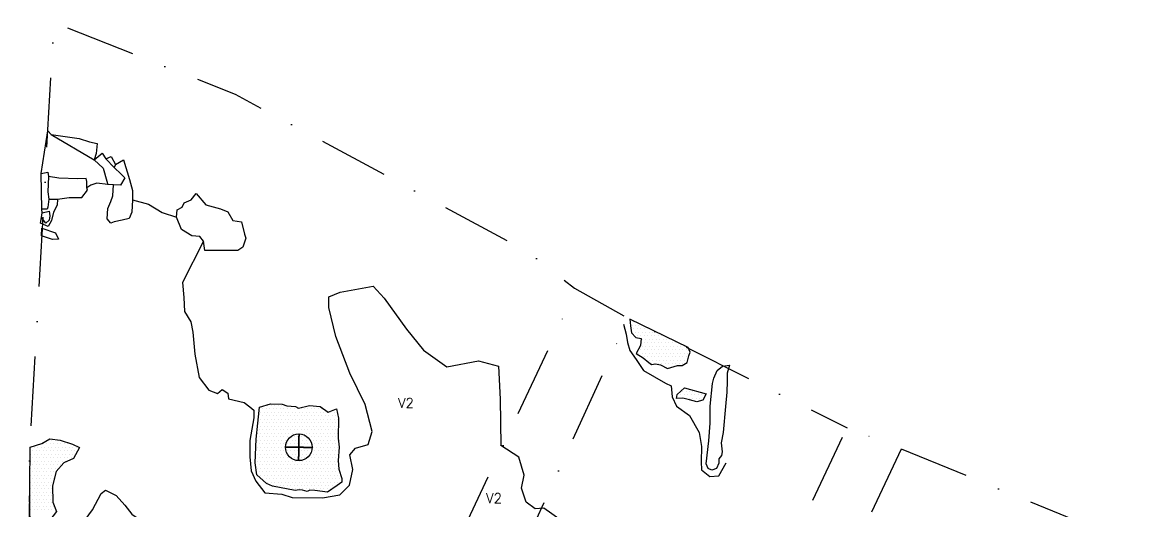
# Model space of a CAD drawing. Header units: metres. Extents: x -902 to -495, y -1464 to -941.
# Drawn here: x -902.4 to -497.1, y -1116.4 to -941.3 of the extents above; entities that cross this region are included whole.
import ezdxf

# ---------------------------------------------------------------- set-up
doc = ezdxf.new("R2010")
doc.units = ezdxf.units.M
doc.header["$LTSCALE"] = 25
doc.header["$MEASUREMENT"] = 0
doc.linetypes.add('STRICHPUNKTX2', pattern=[2, 1, -0.5, 0, -0.5])
doc.layers.get('0').update_dxf_attribs({"linetype": 'CONTINUOUS'})
for name, color, linetype in [('BEFUND', 1, 'CONTINUOUS'), ('BEFUNDSCHRAFF', 1, 'CONTINUOUS'), ('FEUER', 1, 'CONTINUOUS'), ('GRABUNGSGRENZE', 3, 'STRICHPUNKTX2'), ('STEINE', 4, 'CONTINUOUS'), ('STEINESCHRAFF', 4, 'CONTINUOUS')]:
    doc.layers.add(name, color=color, linetype=linetype)
doc.styles.get("Standard").update_dxf_attribs({"font": 'txt.shx'})

# ---------------------------------------------------------------- blocks, each defined once
blk = doc.blocks.new('*X1')
at = {"color": 0}
for p, q in [((-684.375, -1048.75), (-684.375, -1048.75)), ((-683.125, -1048.75), (-683.125, -1048.75)), ((-683.75, -1050), (-683.75, -1050)), ((-683.75, -1052.5), (-683.75, -1052.5)), ((-683.125, -1051.25), (-683.125, -1051.25)), ((-682.5, -1050), (-682.5, -1050)), ((-682.5, -1052.5), (-682.5, -1052.5)), ((-681.875, -1051.25), (-681.875, -1051.25)), ((-681.875, -1053.75), (-681.875, -1053.75)), ((-681.25, -1050), (-681.25, -1050)), ((-681.25, -1052.5), (-681.25, -1052.5)), ((-680.625, -1051.25), (-680.625, -1051.25)), ((-680.625, -1053.75), (-680.625, -1053.75)), ((-680, -1052.5), (-680, -1052.5)), ((-679.375, -1051.25), (-679.375, -1051.25)), ((-679.375, -1053.75), (-679.375, -1053.75)), ((-678.75, -1052.5), (-678.75, -1052.5)), ((-678.125, -1051.25), (-678.125, -1051.25)), ((-678.125, -1053.75), (-678.125, -1053.75)), ((-677.5, -1052.5), (-677.5, -1052.5)), ((-676.875, -1053.75), (-676.875, -1053.75)), ((-676.25, -1052.5), (-676.25, -1052.5)), ((-675.625, -1053.75), (-675.625, -1053.75)), ((-675, -1052.5), (-675, -1052.5)), ((-674.375, -1053.75), (-674.375, -1053.75)), ((-673.125, -1053.75), (-673.125, -1053.75)), ((-680, -1055), (-680, -1055)), ((-680, -1057.5), (-680, -1057.5)), ((-679.375, -1056.25), (-679.375, -1056.25)), ((-678.75, -1055), (-678.75, -1055)), ((-678.75, -1057.5), (-678.75, -1057.5)), ((-678.125, -1056.25), (-678.125, -1056.25)), ((-677.5, -1055), (-677.5, -1055)), ((-677.5, -1057.5), (-677.5, -1057.5)), ((-676.875, -1056.25), (-676.875, -1056.25)), ((-676.25, -1055), (-676.25, -1055)), ((-676.25, -1057.5), (-676.25, -1057.5)), ((-675.625, -1056.25), (-675.625, -1056.25)), ((-675, -1055), (-675, -1055)), ((-675, -1057.5), (-675, -1057.5)), ((-674.375, -1056.25), (-674.375, -1056.25)), ((-673.75, -1055), (-673.75, -1055)), ((-673.75, -1057.5), (-673.75, -1057.5)), ((-673.125, -1056.25), (-673.125, -1056.25)), ((-672.5, -1055), (-672.5, -1055)), ((-672.5, -1057.5), (-672.5, -1057.5)), ((-671.875, -1056.25), (-671.875, -1056.25)), ((-671.25, -1055), (-671.25, -1055)), ((-671.25, -1057.5), (-671.25, -1057.5)), ((-670.625, -1056.25), (-670.625, -1056.25)), ((-670, -1055), (-670, -1055)), ((-670, -1057.5), (-670, -1057.5)), ((-669.375, -1056.25), (-669.375, -1056.25)), ((-668.75, -1057.5), (-668.75, -1057.5)), ((-668.125, -1056.25), (-668.125, -1056.25)), ((-667.5, -1057.5), (-667.5, -1057.5)), ((-666.25, -1057.5), (-666.25, -1057.5)), ((-665, -1057.5), (-665, -1057.5)), ((-681.25, -1060), (-681.25, -1060)), ((-680.625, -1058.75), (-680.625, -1058.75)), ((-680, -1060), (-680, -1060)), ((-679.375, -1058.75), (-679.375, -1058.75)), ((-679.375, -1061.25), (-679.375, -1061.25)), ((-678.75, -1060), (-678.75, -1060)), ((-678.125, -1058.75), (-678.125, -1058.75)), ((-678.125, -1061.25), (-678.125, -1061.25)), ((-677.5, -1060), (-677.5, -1060)), ((-676.875, -1058.75), (-676.875, -1058.75)), ((-676.875, -1061.25), (-676.875, -1061.25)), ((-676.25, -1060), (-676.25, -1060)), ((-675.625, -1058.75), (-675.625, -1058.75)), ((-675.625, -1061.25), (-675.625, -1061.25)), ((-675, -1060), (-675, -1060)), ((-674.375, -1058.75), (-674.375, -1058.75)), ((-674.375, -1061.25), (-674.375, -1061.25)), ((-673.75, -1060), (-673.75, -1060)), ((-673.125, -1058.75), (-673.125, -1058.75)), ((-673.125, -1061.25), (-673.125, -1061.25)), ((-672.5, -1060), (-672.5, -1060)), ((-671.875, -1058.75), (-671.875, -1058.75)), ((-671.875, -1061.25), (-671.875, -1061.25)), ((-671.25, -1060), (-671.25, -1060)), ((-670.625, -1058.75), (-670.625, -1058.75)), ((-670.625, -1061.25), (-670.625, -1061.25)), ((-670, -1060), (-670, -1060)), ((-669.375, -1058.75), (-669.375, -1058.75)), ((-669.375, -1061.25), (-669.375, -1061.25)), ((-668.75, -1060), (-668.75, -1060)), ((-668.125, -1058.75), (-668.125, -1058.75)), ((-668.125, -1061.25), (-668.125, -1061.25)), ((-667.5, -1060), (-667.5, -1060)), ((-666.875, -1058.75), (-666.875, -1058.75)), ((-666.875, -1061.25), (-666.875, -1061.25)), ((-666.25, -1060), (-666.25, -1060)), ((-665.625, -1058.75), (-665.625, -1058.75)), ((-665.625, -1061.25), (-665.625, -1061.25)), ((-665, -1060), (-665, -1060)), ((-664.375, -1058.75), (-664.375, -1058.75)), ((-664.375, -1061.25), (-664.375, -1061.25)), ((-663.75, -1060), (-663.75, -1060)), ((-678.75, -1062.5), (-678.75, -1062.5)), ((-677.5, -1062.5), (-677.5, -1062.5)), ((-676.875, -1063.75), (-676.875, -1063.75)), ((-676.25, -1062.5), (-676.25, -1062.5)), ((-675.625, -1063.75), (-675.625, -1063.75)), ((-675, -1062.5), (-675, -1062.5)), ((-674.375, -1063.75), (-674.375, -1063.75)), ((-673.75, -1062.5), (-673.75, -1062.5)), ((-673.125, -1063.75), (-673.125, -1063.75)), ((-672.5, -1062.5), (-672.5, -1062.5)), ((-671.875, -1063.75), (-671.875, -1063.75)), ((-671.25, -1062.5), (-671.25, -1062.5)), ((-671.25, -1065), (-671.25, -1065)), ((-670.625, -1063.75), (-670.625, -1063.75)), ((-670, -1062.5), (-670, -1062.5)), ((-670, -1065), (-670, -1065)), ((-669.375, -1063.75), (-669.375, -1063.75)), ((-668.75, -1062.5), (-668.75, -1062.5)), ((-668.125, -1063.75), (-668.125, -1063.75)), ((-667.5, -1062.5), (-667.5, -1062.5)), ((-666.875, -1063.75), (-666.875, -1063.75)), ((-666.25, -1062.5), (-666.25, -1062.5)), ((-665.625, -1063.75), (-665.625, -1063.75)), ((-665, -1062.5), (-665, -1062.5)), ((-665.625, -1073.75), (-665.625, -1073.75)), ((-664.375, -1073.75), (-664.375, -1073.75)), ((-663.125, -1073.75), (-663.125, -1073.75)), ((-661.875, -1073.75), (-661.875, -1073.75)), ((-660.625, -1073.75), (-660.625, -1073.75)), ((-667.5, -1075), (-667.5, -1075)), ((-666.25, -1075), (-666.25, -1075)), ((-665, -1075), (-665, -1075)), ((-664.375, -1076.25), (-664.375, -1076.25)), ((-663.75, -1075), (-663.75, -1075)), ((-663.125, -1076.25), (-663.125, -1076.25)), ((-662.5, -1075), (-662.5, -1075)), ((-661.875, -1076.25), (-661.875, -1076.25)), ((-661.25, -1075), (-661.25, -1075)), ((-660.625, -1076.25), (-660.625, -1076.25)), ((-660, -1075), (-660, -1075)), ((-659.375, -1076.25), (-659.375, -1076.25)), ((-658.75, -1075), (-658.75, -1075)), ((-658.125, -1076.25), (-658.125, -1076.25)), ((-657.5, -1075), (-657.5, -1075))]:
    blk.add_line(p, q, dxfattribs=at)
blk = doc.blocks.new('*X8')
at = {"color": 0}
for p, q in [((-899.375, -1093.75), (-899.375, -1093.75)), ((-898.125, -1093.75), (-898.125, -1093.75)), ((-896.875, -1093.75), (-896.875, -1093.75)), ((-895.625, -1093.75), (-895.625, -1093.75)), ((-895, -1092.5), (-895, -1092.5)), ((-894.375, -1093.75), (-894.375, -1093.75)), ((-893.75, -1092.5), (-893.75, -1092.5)), ((-893.125, -1091.25), (-893.125, -1091.25)), ((-893.125, -1093.75), (-893.125, -1093.75)), ((-892.5, -1092.5), (-892.5, -1092.5)), ((-891.875, -1091.25), (-891.875, -1091.25)), ((-891.875, -1093.75), (-891.875, -1093.75)), ((-891.25, -1092.5), (-891.25, -1092.5)), ((-890.625, -1091.25), (-890.625, -1091.25)), ((-890.625, -1093.75), (-890.625, -1093.75)), ((-890, -1092.5), (-890, -1092.5)), ((-889.375, -1091.25), (-889.375, -1091.25)), ((-889.375, -1093.75), (-889.375, -1093.75)), ((-888.75, -1092.5), (-888.75, -1092.5)), ((-888.125, -1093.75), (-888.125, -1093.75)), ((-887.5, -1092.5), (-887.5, -1092.5)), ((-886.875, -1093.75), (-886.875, -1093.75)), ((-886.25, -1092.5), (-886.25, -1092.5)), ((-885.625, -1093.75), (-885.625, -1093.75)), ((-885, -1092.5), (-885, -1092.5)), ((-884.375, -1093.75), (-884.375, -1093.75)), ((-883.125, -1093.75), (-883.125, -1093.75)), ((-899.375, -1096.25), (-899.375, -1096.25)), ((-898.75, -1095), (-898.75, -1095)), ((-898.75, -1097.5), (-898.75, -1097.5)), ((-898.125, -1096.25), (-898.125, -1096.25)), ((-897.5, -1095), (-897.5, -1095)), ((-897.5, -1097.5), (-897.5, -1097.5)), ((-896.875, -1096.25), (-896.875, -1096.25)), ((-896.25, -1095), (-896.25, -1095)), ((-896.25, -1097.5), (-896.25, -1097.5)), ((-895.625, -1096.25), (-895.625, -1096.25)), ((-895, -1095), (-895, -1095)), ((-895, -1097.5), (-895, -1097.5)), ((-894.375, -1096.25), (-894.375, -1096.25)), ((-893.75, -1095), (-893.75, -1095)), ((-893.75, -1097.5), (-893.75, -1097.5)), ((-893.125, -1096.25), (-893.125, -1096.25)), ((-892.5, -1095), (-892.5, -1095)), ((-892.5, -1097.5), (-892.5, -1097.5)), ((-891.875, -1096.25), (-891.875, -1096.25)), ((-891.25, -1095), (-891.25, -1095)), ((-891.25, -1097.5), (-891.25, -1097.5)), ((-890.625, -1096.25), (-890.625, -1096.25)), ((-890, -1095), (-890, -1095)), ((-890, -1097.5), (-890, -1097.5)), ((-889.375, -1096.25), (-889.375, -1096.25)), ((-888.75, -1095), (-888.75, -1095)), ((-888.75, -1097.5), (-888.75, -1097.5)), ((-888.125, -1096.25), (-888.125, -1096.25)), ((-887.5, -1095), (-887.5, -1095)), ((-887.5, -1097.5), (-887.5, -1097.5)), ((-886.875, -1096.25), (-886.875, -1096.25)), ((-886.25, -1095), (-886.25, -1095)), ((-886.25, -1097.5), (-886.25, -1097.5)), ((-885.625, -1096.25), (-885.625, -1096.25)), ((-885, -1095), (-885, -1095)), ((-885, -1097.5), (-885, -1097.5)), ((-884.375, -1096.25), (-884.375, -1096.25)), ((-883.75, -1095), (-883.75, -1095)), ((-899.375, -1098.75), (-899.375, -1098.75)), ((-899.375, -1101.25), (-899.375, -1101.25)), ((-898.75, -1100), (-898.75, -1100)), ((-898.75, -1102.5), (-898.75, -1102.5)), ((-898.125, -1098.75), (-898.125, -1098.75)), ((-898.125, -1101.25), (-898.125, -1101.25)), ((-897.5, -1100), (-897.5, -1100)), ((-897.5, -1102.5), (-897.5, -1102.5)), ((-896.875, -1098.75), (-896.875, -1098.75)), ((-896.875, -1101.25), (-896.875, -1101.25)), ((-896.25, -1100), (-896.25, -1100)), ((-896.25, -1102.5), (-896.25, -1102.5)), ((-895.625, -1098.75), (-895.625, -1098.75)), ((-895.625, -1101.25), (-895.625, -1101.25)), ((-895, -1100), (-895, -1100)), ((-895, -1102.5), (-895, -1102.5)), ((-894.375, -1098.75), (-894.375, -1098.75)), ((-894.375, -1101.25), (-894.375, -1101.25)), ((-893.75, -1100), (-893.75, -1100)), ((-893.75, -1102.5), (-893.75, -1102.5)), ((-893.125, -1098.75), (-893.125, -1098.75)), ((-893.125, -1101.25), (-893.125, -1101.25)), ((-892.5, -1100), (-892.5, -1100)), ((-892.5, -1102.5), (-892.5, -1102.5)), ((-891.875, -1098.75), (-891.875, -1098.75)), ((-891.875, -1101.25), (-891.875, -1101.25)), ((-891.25, -1100), (-891.25, -1100)), ((-891.25, -1102.5), (-891.25, -1102.5)), ((-890.625, -1098.75), (-890.625, -1098.75)), ((-890.625, -1101.25), (-890.625, -1101.25)), ((-890, -1100), (-890, -1100)), ((-889.375, -1098.75), (-889.375, -1098.75)), ((-889.375, -1101.25), (-889.375, -1101.25)), ((-888.75, -1100), (-888.75, -1100)), ((-888.125, -1098.75), (-888.125, -1098.75)), ((-886.875, -1098.75), (-886.875, -1098.75)), ((-899.375, -1103.75), (-899.375, -1103.75)), ((-899.375, -1106.25), (-899.375, -1106.25)), ((-898.75, -1105), (-898.75, -1105)), ((-898.125, -1103.75), (-898.125, -1103.75)), ((-898.125, -1106.25), (-898.125, -1106.25)), ((-897.5, -1105), (-897.5, -1105)), ((-896.875, -1103.75), (-896.875, -1103.75)), ((-896.875, -1106.25), (-896.875, -1106.25)), ((-896.25, -1105), (-896.25, -1105)), ((-895.625, -1103.75), (-895.625, -1103.75)), ((-895.625, -1106.25), (-895.625, -1106.25)), ((-895, -1105), (-895, -1105)), ((-894.375, -1103.75), (-894.375, -1103.75)), ((-894.375, -1106.25), (-894.375, -1106.25)), ((-893.75, -1105), (-893.75, -1105)), ((-893.125, -1103.75), (-893.125, -1103.75)), ((-893.125, -1106.25), (-893.125, -1106.25)), ((-892.5, -1105), (-892.5, -1105)), ((-891.875, -1103.75), (-891.875, -1103.75)), ((-891.875, -1106.25), (-891.875, -1106.25)), ((-891.25, -1105), (-891.25, -1105)), ((-890.625, -1103.75), (-890.625, -1103.75)), ((-899.375, -1108.75), (-899.375, -1108.75)), ((-898.75, -1107.5), (-898.75, -1107.5)), ((-898.75, -1110), (-898.75, -1110)), ((-898.125, -1108.75), (-898.125, -1108.75)), ((-897.5, -1107.5), (-897.5, -1107.5)), ((-897.5, -1110), (-897.5, -1110)), ((-896.875, -1108.75), (-896.875, -1108.75)), ((-896.25, -1107.5), (-896.25, -1107.5)), ((-896.25, -1110), (-896.25, -1110)), ((-895.625, -1108.75), (-895.625, -1108.75)), ((-895, -1107.5), (-895, -1107.5)), ((-895, -1110), (-895, -1110)), ((-894.375, -1108.75), (-894.375, -1108.75)), ((-893.75, -1107.5), (-893.75, -1107.5)), ((-893.75, -1110), (-893.75, -1110)), ((-893.125, -1108.75), (-893.125, -1108.75)), ((-892.5, -1107.5), (-892.5, -1107.5)), ((-892.5, -1110), (-892.5, -1110)), ((-891.875, -1108.75), (-891.875, -1108.75)), ((-899.375, -1111.25), (-899.375, -1111.25)), ((-899.375, -1113.75), (-899.375, -1113.75)), ((-898.75, -1112.5), (-898.75, -1112.5)), ((-898.125, -1111.25), (-898.125, -1111.25)), ((-898.125, -1113.75), (-898.125, -1113.75)), ((-897.5, -1112.5), (-897.5, -1112.5)), ((-896.875, -1111.25), (-896.875, -1111.25)), ((-896.875, -1113.75), (-896.875, -1113.75)), ((-896.25, -1112.5), (-896.25, -1112.5)), ((-895.625, -1111.25), (-895.625, -1111.25)), ((-895.625, -1113.75), (-895.625, -1113.75)), ((-895, -1112.5), (-895, -1112.5)), ((-894.375, -1111.25), (-894.375, -1111.25)), ((-894.375, -1113.75), (-894.375, -1113.75)), ((-893.75, -1112.5), (-893.75, -1112.5)), ((-893.125, -1111.25), (-893.125, -1111.25)), ((-893.125, -1113.75), (-893.125, -1113.75)), ((-892.5, -1112.5), (-892.5, -1112.5)), ((-891.875, -1111.25), (-891.875, -1111.25)), ((-891.875, -1113.75), (-891.875, -1113.75)), ((-899.375, -1116.25), (-899.375, -1116.25)), ((-898.75, -1115), (-898.75, -1115)), ((-898.125, -1116.25), (-898.125, -1116.25)), ((-897.5, -1115), (-897.5, -1115)), ((-896.875, -1116.25), (-896.875, -1116.25)), ((-896.25, -1115), (-896.25, -1115)), ((-895.625, -1116.25), (-895.625, -1116.25)), ((-895, -1115), (-895, -1115)), ((-894.375, -1116.25), (-894.375, -1116.25)), ((-893.75, -1115), (-893.75, -1115)), ((-893.125, -1116.25), (-893.125, -1116.25)), ((-892.5, -1115), (-892.5, -1115)), ((-891.875, -1116.25), (-891.875, -1116.25)), ((-891.25, -1115), (-891.25, -1115)), ((-890.625, -1116.25), (-890.625, -1116.25))]:
    blk.add_line(p, q, dxfattribs=at)
blk = doc.blocks.new('*X9')
at = {"color": 0}
for p, q in [((-816.875, -1081.25), (-816.875, -1081.25)), ((-816.25, -1080), (-816.25, -1080)), ((-815.625, -1081.25), (-815.625, -1081.25)), ((-815, -1080), (-815, -1080)), ((-814.375, -1078.75), (-814.375, -1078.75)), ((-814.375, -1081.25), (-814.375, -1081.25)), ((-813.75, -1080), (-813.75, -1080)), ((-813.125, -1078.75), (-813.125, -1078.75)), ((-813.125, -1081.25), (-813.125, -1081.25)), ((-812.5, -1080), (-812.5, -1080)), ((-811.875, -1078.75), (-811.875, -1078.75)), ((-811.875, -1081.25), (-811.875, -1081.25)), ((-811.25, -1080), (-811.25, -1080)), ((-810.625, -1078.75), (-810.625, -1078.75)), ((-810.625, -1081.25), (-810.625, -1081.25)), ((-810, -1080), (-810, -1080)), ((-809.375, -1078.75), (-809.375, -1078.75)), ((-809.375, -1081.25), (-809.375, -1081.25)), ((-808.75, -1080), (-808.75, -1080)), ((-808.125, -1078.75), (-808.125, -1078.75)), ((-808.125, -1081.25), (-808.125, -1081.25)), ((-807.5, -1080), (-807.5, -1080)), ((-806.875, -1081.25), (-806.875, -1081.25)), ((-806.25, -1080), (-806.25, -1080)), ((-805.625, -1081.25), (-805.625, -1081.25)), ((-805, -1080), (-805, -1080)), ((-804.375, -1081.25), (-804.375, -1081.25)), ((-803.75, -1080), (-803.75, -1080)), ((-803.125, -1081.25), (-803.125, -1081.25)), ((-802.5, -1080), (-802.5, -1080)), ((-801.875, -1081.25), (-801.875, -1081.25)), ((-801.25, -1080), (-801.25, -1080)), ((-800.625, -1081.25), (-800.625, -1081.25)), ((-800, -1080), (-800, -1080)), ((-799.375, -1081.25), (-799.375, -1081.25)), ((-798.75, -1080), (-798.75, -1080)), ((-798.125, -1081.25), (-798.125, -1081.25)), ((-797.5, -1080), (-797.5, -1080)), ((-796.875, -1081.25), (-796.875, -1081.25)), ((-796.25, -1080), (-796.25, -1080)), ((-795.625, -1081.25), (-795.625, -1081.25)), ((-795, -1080), (-795, -1080)), ((-794.375, -1081.25), (-794.375, -1081.25)), ((-793.125, -1081.25), (-793.125, -1081.25)), ((-791.875, -1081.25), (-791.875, -1081.25)), ((-790.625, -1081.25), (-790.625, -1081.25)), ((-817.5, -1082.5), (-817.5, -1082.5)), ((-817.5, -1085), (-817.5, -1085)), ((-816.875, -1083.75), (-816.875, -1083.75)), ((-816.875, -1086.25), (-816.875, -1086.25)), ((-816.25, -1082.5), (-816.25, -1082.5)), ((-816.25, -1085), (-816.25, -1085)), ((-815.625, -1083.75), (-815.625, -1083.75)), ((-815.625, -1086.25), (-815.625, -1086.25)), ((-815, -1082.5), (-815, -1082.5)), ((-815, -1085), (-815, -1085)), ((-814.375, -1083.75), (-814.375, -1083.75)), ((-814.375, -1086.25), (-814.375, -1086.25)), ((-813.75, -1082.5), (-813.75, -1082.5)), ((-813.75, -1085), (-813.75, -1085)), ((-813.125, -1083.75), (-813.125, -1083.75)), ((-813.125, -1086.25), (-813.125, -1086.25)), ((-812.5, -1082.5), (-812.5, -1082.5)), ((-812.5, -1085), (-812.5, -1085)), ((-811.875, -1083.75), (-811.875, -1083.75)), ((-811.875, -1086.25), (-811.875, -1086.25)), ((-811.25, -1082.5), (-811.25, -1082.5)), ((-811.25, -1085), (-811.25, -1085)), ((-810.625, -1083.75), (-810.625, -1083.75)), ((-810.625, -1086.25), (-810.625, -1086.25)), ((-810, -1082.5), (-810, -1082.5)), ((-810, -1085), (-810, -1085)), ((-809.375, -1083.75), (-809.375, -1083.75)), ((-809.375, -1086.25), (-809.375, -1086.25)), ((-808.75, -1082.5), (-808.75, -1082.5)), ((-808.75, -1085), (-808.75, -1085)), ((-808.125, -1083.75), (-808.125, -1083.75)), ((-808.125, -1086.25), (-808.125, -1086.25)), ((-807.5, -1082.5), (-807.5, -1082.5)), ((-807.5, -1085), (-807.5, -1085)), ((-806.875, -1083.75), (-806.875, -1083.75)), ((-806.875, -1086.25), (-806.875, -1086.25)), ((-806.25, -1082.5), (-806.25, -1082.5)), ((-806.25, -1085), (-806.25, -1085)), ((-805.625, -1083.75), (-805.625, -1083.75)), ((-805.625, -1086.25), (-805.625, -1086.25)), ((-805, -1082.5), (-805, -1082.5)), ((-805, -1085), (-805, -1085)), ((-804.375, -1083.75), (-804.375, -1083.75)), ((-804.375, -1086.25), (-804.375, -1086.25)), ((-803.75, -1082.5), (-803.75, -1082.5)), ((-803.75, -1085), (-803.75, -1085)), ((-803.125, -1083.75), (-803.125, -1083.75)), ((-803.125, -1086.25), (-803.125, -1086.25)), ((-802.5, -1082.5), (-802.5, -1082.5)), ((-802.5, -1085), (-802.5, -1085)), ((-801.875, -1083.75), (-801.875, -1083.75)), ((-801.875, -1086.25), (-801.875, -1086.25)), ((-801.25, -1082.5), (-801.25, -1082.5)), ((-801.25, -1085), (-801.25, -1085)), ((-800.625, -1083.75), (-800.625, -1083.75)), ((-800.625, -1086.25), (-800.625, -1086.25)), ((-800, -1082.5), (-800, -1082.5)), ((-800, -1085), (-800, -1085)), ((-799.375, -1083.75), (-799.375, -1083.75)), ((-799.375, -1086.25), (-799.375, -1086.25)), ((-798.75, -1082.5), (-798.75, -1082.5)), ((-798.75, -1085), (-798.75, -1085)), ((-798.125, -1083.75), (-798.125, -1083.75)), ((-798.125, -1086.25), (-798.125, -1086.25)), ((-797.5, -1082.5), (-797.5, -1082.5)), ((-797.5, -1085), (-797.5, -1085)), ((-796.875, -1083.75), (-796.875, -1083.75)), ((-796.875, -1086.25), (-796.875, -1086.25)), ((-796.25, -1082.5), (-796.25, -1082.5)), ((-796.25, -1085), (-796.25, -1085)), ((-795.625, -1083.75), (-795.625, -1083.75)), ((-795.625, -1086.25), (-795.625, -1086.25)), ((-795, -1082.5), (-795, -1082.5)), ((-795, -1085), (-795, -1085)), ((-794.375, -1083.75), (-794.375, -1083.75)), ((-794.375, -1086.25), (-794.375, -1086.25)), ((-793.75, -1082.5), (-793.75, -1082.5)), ((-793.75, -1085), (-793.75, -1085)), ((-793.125, -1083.75), (-793.125, -1083.75)), ((-793.125, -1086.25), (-793.125, -1086.25)), ((-792.5, -1082.5), (-792.5, -1082.5)), ((-792.5, -1085), (-792.5, -1085)), ((-791.875, -1083.75), (-791.875, -1083.75)), ((-791.875, -1086.25), (-791.875, -1086.25)), ((-791.25, -1082.5), (-791.25, -1082.5)), ((-791.25, -1085), (-791.25, -1085)), ((-790.625, -1083.75), (-790.625, -1083.75)), ((-790.625, -1086.25), (-790.625, -1086.25)), ((-790, -1082.5), (-790, -1082.5)), ((-790, -1085), (-790, -1085)), ((-789.375, -1083.75), (-789.375, -1083.75)), ((-789.375, -1086.25), (-789.375, -1086.25)), ((-818.125, -1088.75), (-818.125, -1088.75)), ((-817.5, -1087.5), (-817.5, -1087.5)), ((-817.5, -1090), (-817.5, -1090)), ((-816.875, -1088.75), (-816.875, -1088.75)), ((-816.25, -1087.5), (-816.25, -1087.5)), ((-816.25, -1090), (-816.25, -1090)), ((-815.625, -1088.75), (-815.625, -1088.75)), ((-815, -1087.5), (-815, -1087.5)), ((-815, -1090), (-815, -1090)), ((-814.375, -1088.75), (-814.375, -1088.75)), ((-813.75, -1087.5), (-813.75, -1087.5)), ((-813.75, -1090), (-813.75, -1090)), ((-813.125, -1088.75), (-813.125, -1088.75)), ((-812.5, -1087.5), (-812.5, -1087.5)), ((-812.5, -1090), (-812.5, -1090)), ((-811.875, -1088.75), (-811.875, -1088.75)), ((-811.25, -1087.5), (-811.25, -1087.5)), ((-811.25, -1090), (-811.25, -1090)), ((-810.625, -1088.75), (-810.625, -1088.75)), ((-810, -1087.5), (-810, -1087.5)), ((-810, -1090), (-810, -1090)), ((-809.375, -1088.75), (-809.375, -1088.75)), ((-808.75, -1087.5), (-808.75, -1087.5)), ((-808.75, -1090), (-808.75, -1090)), ((-808.125, -1088.75), (-808.125, -1088.75)), ((-807.5, -1087.5), (-807.5, -1087.5)), ((-807.5, -1090), (-807.5, -1090)), ((-806.875, -1088.75), (-806.875, -1088.75)), ((-806.25, -1087.5), (-806.25, -1087.5)), ((-806.25, -1090), (-806.25, -1090)), ((-805.625, -1088.75), (-805.625, -1088.75)), ((-805, -1087.5), (-805, -1087.5)), ((-805, -1090), (-805, -1090)), ((-804.375, -1088.75), (-804.375, -1088.75)), ((-803.75, -1087.5), (-803.75, -1087.5)), ((-803.75, -1090), (-803.75, -1090)), ((-803.125, -1088.75), (-803.125, -1088.75)), ((-802.5, -1087.5), (-802.5, -1087.5)), ((-802.5, -1090), (-802.5, -1090)), ((-801.875, -1088.75), (-801.875, -1088.75)), ((-801.25, -1087.5), (-801.25, -1087.5)), ((-801.25, -1090), (-801.25, -1090)), ((-800.625, -1088.75), (-800.625, -1088.75)), ((-800, -1087.5), (-800, -1087.5)), ((-800, -1090), (-800, -1090)), ((-799.375, -1088.75), (-799.375, -1088.75)), ((-798.75, -1087.5), (-798.75, -1087.5)), ((-798.75, -1090), (-798.75, -1090)), ((-798.125, -1088.75), (-798.125, -1088.75)), ((-797.5, -1087.5), (-797.5, -1087.5)), ((-797.5, -1090), (-797.5, -1090)), ((-796.875, -1088.75), (-796.875, -1088.75)), ((-796.25, -1087.5), (-796.25, -1087.5)), ((-796.25, -1090), (-796.25, -1090)), ((-795.625, -1088.75), (-795.625, -1088.75)), ((-795, -1087.5), (-795, -1087.5)), ((-795, -1090), (-795, -1090)), ((-794.375, -1088.75), (-794.375, -1088.75)), ((-793.75, -1087.5), (-793.75, -1087.5)), ((-793.75, -1090), (-793.75, -1090)), ((-793.125, -1088.75), (-793.125, -1088.75)), ((-792.5, -1087.5), (-792.5, -1087.5)), ((-792.5, -1090), (-792.5, -1090)), ((-791.875, -1088.75), (-791.875, -1088.75)), ((-791.25, -1087.5), (-791.25, -1087.5)), ((-791.25, -1090), (-791.25, -1090)), ((-790.625, -1088.75), (-790.625, -1088.75)), ((-790, -1087.5), (-790, -1087.5)), ((-790, -1090), (-790, -1090)), ((-789.375, -1088.75), (-789.375, -1088.75)), ((-818.125, -1091.25), (-818.125, -1091.25)), ((-818.125, -1093.75), (-818.125, -1093.75)), ((-817.5, -1092.5), (-817.5, -1092.5)), ((-816.875, -1091.25), (-816.875, -1091.25)), ((-816.875, -1093.75), (-816.875, -1093.75)), ((-816.25, -1092.5), (-816.25, -1092.5)), ((-815.625, -1091.25), (-815.625, -1091.25)), ((-815.625, -1093.75), (-815.625, -1093.75)), ((-815, -1092.5), (-815, -1092.5)), ((-814.375, -1091.25), (-814.375, -1091.25)), ((-814.375, -1093.75), (-814.375, -1093.75)), ((-813.75, -1092.5), (-813.75, -1092.5)), ((-813.125, -1091.25), (-813.125, -1091.25)), ((-813.125, -1093.75), (-813.125, -1093.75)), ((-812.5, -1092.5), (-812.5, -1092.5)), ((-811.875, -1091.25), (-811.875, -1091.25)), ((-811.875, -1093.75), (-811.875, -1093.75)), ((-811.25, -1092.5), (-811.25, -1092.5)), ((-810.625, -1091.25), (-810.625, -1091.25)), ((-810.625, -1093.75), (-810.625, -1093.75)), ((-810, -1092.5), (-810, -1092.5)), ((-809.375, -1091.25), (-809.375, -1091.25)), ((-809.375, -1093.75), (-809.375, -1093.75)), ((-808.75, -1092.5), (-808.75, -1092.5)), ((-808.125, -1091.25), (-808.125, -1091.25)), ((-808.125, -1093.75), (-808.125, -1093.75)), ((-807.5, -1092.5), (-807.5, -1092.5)), ((-806.875, -1091.25), (-806.875, -1091.25)), ((-806.875, -1093.75), (-806.875, -1093.75)), ((-806.25, -1092.5), (-806.25, -1092.5)), ((-805.625, -1091.25), (-805.625, -1091.25)), ((-805.625, -1093.75), (-805.625, -1093.75)), ((-805, -1092.5), (-805, -1092.5)), ((-804.375, -1091.25), (-804.375, -1091.25)), ((-804.375, -1093.75), (-804.375, -1093.75)), ((-803.75, -1092.5), (-803.75, -1092.5)), ((-803.125, -1091.25), (-803.125, -1091.25)), ((-803.125, -1093.75), (-803.125, -1093.75)), ((-802.5, -1092.5), (-802.5, -1092.5)), ((-801.875, -1091.25), (-801.875, -1091.25)), ((-801.875, -1093.75), (-801.875, -1093.75)), ((-801.25, -1092.5), (-801.25, -1092.5)), ((-800.625, -1091.25), (-800.625, -1091.25)), ((-800.625, -1093.75), (-800.625, -1093.75)), ((-800, -1092.5), (-800, -1092.5)), ((-799.375, -1091.25), (-799.375, -1091.25)), ((-799.375, -1093.75), (-799.375, -1093.75)), ((-798.75, -1092.5), (-798.75, -1092.5)), ((-798.125, -1091.25), (-798.125, -1091.25)), ((-798.125, -1093.75), (-798.125, -1093.75)), ((-797.5, -1092.5), (-797.5, -1092.5)), ((-796.875, -1091.25), (-796.875, -1091.25)), ((-796.875, -1093.75), (-796.875, -1093.75)), ((-796.25, -1092.5), (-796.25, -1092.5)), ((-795.625, -1091.25), (-795.625, -1091.25)), ((-795.625, -1093.75), (-795.625, -1093.75)), ((-795, -1092.5), (-795, -1092.5)), ((-794.375, -1091.25), (-794.375, -1091.25)), ((-794.375, -1093.75), (-794.375, -1093.75)), ((-793.75, -1092.5), (-793.75, -1092.5)), ((-793.125, -1091.25), (-793.125, -1091.25)), ((-793.125, -1093.75), (-793.125, -1093.75)), ((-792.5, -1092.5), (-792.5, -1092.5)), ((-791.875, -1091.25), (-791.875, -1091.25)), ((-791.875, -1093.75), (-791.875, -1093.75)), ((-791.25, -1092.5), (-791.25, -1092.5)), ((-790.625, -1091.25), (-790.625, -1091.25)), ((-790.625, -1093.75), (-790.625, -1093.75)), ((-790, -1092.5), (-790, -1092.5)), ((-789.375, -1091.25), (-789.375, -1091.25)), ((-789.375, -1093.75), (-789.375, -1093.75)), ((-818.75, -1097.5), (-818.75, -1097.5)), ((-818.125, -1096.25), (-818.125, -1096.25)), ((-817.5, -1095), (-817.5, -1095)), ((-817.5, -1097.5), (-817.5, -1097.5)), ((-816.875, -1096.25), (-816.875, -1096.25)), ((-816.25, -1095), (-816.25, -1095)), ((-816.25, -1097.5), (-816.25, -1097.5)), ((-815.625, -1096.25), (-815.625, -1096.25)), ((-815, -1095), (-815, -1095)), ((-815, -1097.5), (-815, -1097.5)), ((-814.375, -1096.25), (-814.375, -1096.25)), ((-813.75, -1095), (-813.75, -1095)), ((-813.75, -1097.5), (-813.75, -1097.5)), ((-813.125, -1096.25), (-813.125, -1096.25)), ((-812.5, -1095), (-812.5, -1095)), ((-812.5, -1097.5), (-812.5, -1097.5)), ((-811.875, -1096.25), (-811.875, -1096.25)), ((-811.25, -1095), (-811.25, -1095)), ((-811.25, -1097.5), (-811.25, -1097.5)), ((-810.625, -1096.25), (-810.625, -1096.25)), ((-810, -1095), (-810, -1095)), ((-810, -1097.5), (-810, -1097.5)), ((-809.375, -1096.25), (-809.375, -1096.25)), ((-808.75, -1095), (-808.75, -1095)), ((-808.75, -1097.5), (-808.75, -1097.5)), ((-808.125, -1096.25), (-808.125, -1096.25)), ((-807.5, -1095), (-807.5, -1095)), ((-807.5, -1097.5), (-807.5, -1097.5)), ((-806.875, -1096.25), (-806.875, -1096.25)), ((-806.25, -1095), (-806.25, -1095)), ((-806.25, -1097.5), (-806.25, -1097.5)), ((-805.625, -1096.25), (-805.625, -1096.25)), ((-805, -1095), (-805, -1095)), ((-805, -1097.5), (-805, -1097.5)), ((-804.375, -1096.25), (-804.375, -1096.25)), ((-803.75, -1095), (-803.75, -1095)), ((-803.75, -1097.5), (-803.75, -1097.5)), ((-803.125, -1096.25), (-803.125, -1096.25)), ((-802.5, -1095), (-802.5, -1095)), ((-802.5, -1097.5), (-802.5, -1097.5)), ((-801.875, -1096.25), (-801.875, -1096.25)), ((-801.25, -1095), (-801.25, -1095)), ((-801.25, -1097.5), (-801.25, -1097.5)), ((-800.625, -1096.25), (-800.625, -1096.25)), ((-800, -1095), (-800, -1095)), ((-800, -1097.5), (-800, -1097.5)), ((-799.375, -1096.25), (-799.375, -1096.25)), ((-798.75, -1095), (-798.75, -1095)), ((-798.75, -1097.5), (-798.75, -1097.5)), ((-798.125, -1096.25), (-798.125, -1096.25)), ((-797.5, -1095), (-797.5, -1095)), ((-797.5, -1097.5), (-797.5, -1097.5)), ((-796.875, -1096.25), (-796.875, -1096.25)), ((-796.25, -1095), (-796.25, -1095)), ((-796.25, -1097.5), (-796.25, -1097.5)), ((-795.625, -1096.25), (-795.625, -1096.25)), ((-795, -1095), (-795, -1095)), ((-795, -1097.5), (-795, -1097.5)), ((-794.375, -1096.25), (-794.375, -1096.25)), ((-793.75, -1095), (-793.75, -1095)), ((-793.75, -1097.5), (-793.75, -1097.5)), ((-793.125, -1096.25), (-793.125, -1096.25)), ((-792.5, -1095), (-792.5, -1095)), ((-792.5, -1097.5), (-792.5, -1097.5)), ((-791.875, -1096.25), (-791.875, -1096.25)), ((-791.25, -1095), (-791.25, -1095)), ((-791.25, -1097.5), (-791.25, -1097.5)), ((-790.625, -1096.25), (-790.625, -1096.25)), ((-790, -1095), (-790, -1095)), ((-790, -1097.5), (-790, -1097.5)), ((-789.375, -1096.25), (-789.375, -1096.25)), ((-818.75, -1100), (-818.75, -1100)), ((-818.125, -1098.75), (-818.125, -1098.75)), ((-818.125, -1101.25), (-818.125, -1101.25)), ((-817.5, -1100), (-817.5, -1100)), ((-817.5, -1102.5), (-817.5, -1102.5)), ((-816.875, -1098.75), (-816.875, -1098.75)), ((-816.875, -1101.25), (-816.875, -1101.25)), ((-816.25, -1100), (-816.25, -1100)), ((-816.25, -1102.5), (-816.25, -1102.5)), ((-815.625, -1098.75), (-815.625, -1098.75)), ((-815.625, -1101.25), (-815.625, -1101.25)), ((-815, -1100), (-815, -1100)), ((-815, -1102.5), (-815, -1102.5)), ((-814.375, -1098.75), (-814.375, -1098.75)), ((-814.375, -1101.25), (-814.375, -1101.25)), ((-813.75, -1100), (-813.75, -1100)), ((-813.75, -1102.5), (-813.75, -1102.5)), ((-813.125, -1098.75), (-813.125, -1098.75)), ((-813.125, -1101.25), (-813.125, -1101.25)), ((-812.5, -1100), (-812.5, -1100)), ((-812.5, -1102.5), (-812.5, -1102.5)), ((-811.875, -1098.75), (-811.875, -1098.75)), ((-811.875, -1101.25), (-811.875, -1101.25)), ((-811.25, -1100), (-811.25, -1100)), ((-811.25, -1102.5), (-811.25, -1102.5)), ((-810.625, -1098.75), (-810.625, -1098.75)), ((-810.625, -1101.25), (-810.625, -1101.25)), ((-810, -1100), (-810, -1100)), ((-810, -1102.5), (-810, -1102.5)), ((-809.375, -1098.75), (-809.375, -1098.75)), ((-809.375, -1101.25), (-809.375, -1101.25)), ((-808.75, -1100), (-808.75, -1100)), ((-808.75, -1102.5), (-808.75, -1102.5)), ((-808.125, -1098.75), (-808.125, -1098.75)), ((-808.125, -1101.25), (-808.125, -1101.25)), ((-807.5, -1100), (-807.5, -1100)), ((-807.5, -1102.5), (-807.5, -1102.5)), ((-806.875, -1098.75), (-806.875, -1098.75)), ((-806.875, -1101.25), (-806.875, -1101.25)), ((-806.25, -1100), (-806.25, -1100)), ((-806.25, -1102.5), (-806.25, -1102.5)), ((-805.625, -1098.75), (-805.625, -1098.75)), ((-805.625, -1101.25), (-805.625, -1101.25)), ((-805, -1100), (-805, -1100)), ((-805, -1102.5), (-805, -1102.5)), ((-804.375, -1098.75), (-804.375, -1098.75)), ((-804.375, -1101.25), (-804.375, -1101.25)), ((-803.75, -1100), (-803.75, -1100)), ((-803.75, -1102.5), (-803.75, -1102.5)), ((-803.125, -1098.75), (-803.125, -1098.75)), ((-803.125, -1101.25), (-803.125, -1101.25)), ((-802.5, -1100), (-802.5, -1100)), ((-802.5, -1102.5), (-802.5, -1102.5)), ((-801.875, -1098.75), (-801.875, -1098.75)), ((-801.875, -1101.25), (-801.875, -1101.25)), ((-801.25, -1100), (-801.25, -1100)), ((-801.25, -1102.5), (-801.25, -1102.5)), ((-800.625, -1098.75), (-800.625, -1098.75)), ((-800.625, -1101.25), (-800.625, -1101.25)), ((-800, -1100), (-800, -1100)), ((-800, -1102.5), (-800, -1102.5)), ((-799.375, -1098.75), (-799.375, -1098.75)), ((-799.375, -1101.25), (-799.375, -1101.25)), ((-798.75, -1100), (-798.75, -1100)), ((-798.75, -1102.5), (-798.75, -1102.5)), ((-798.125, -1098.75), (-798.125, -1098.75)), ((-798.125, -1101.25), (-798.125, -1101.25)), ((-797.5, -1100), (-797.5, -1100)), ((-797.5, -1102.5), (-797.5, -1102.5)), ((-796.875, -1098.75), (-796.875, -1098.75)), ((-796.875, -1101.25), (-796.875, -1101.25)), ((-796.25, -1100), (-796.25, -1100)), ((-796.25, -1102.5), (-796.25, -1102.5)), ((-795.625, -1098.75), (-795.625, -1098.75)), ((-795.625, -1101.25), (-795.625, -1101.25)), ((-795, -1100), (-795, -1100)), ((-795, -1102.5), (-795, -1102.5)), ((-794.375, -1098.75), (-794.375, -1098.75)), ((-794.375, -1101.25), (-794.375, -1101.25)), ((-793.75, -1100), (-793.75, -1100)), ((-793.75, -1102.5), (-793.75, -1102.5)), ((-793.125, -1098.75), (-793.125, -1098.75)), ((-793.125, -1101.25), (-793.125, -1101.25)), ((-792.5, -1100), (-792.5, -1100)), ((-792.5, -1102.5), (-792.5, -1102.5)), ((-791.875, -1098.75), (-791.875, -1098.75)), ((-791.875, -1101.25), (-791.875, -1101.25)), ((-791.25, -1100), (-791.25, -1100)), ((-791.25, -1102.5), (-791.25, -1102.5)), ((-790.625, -1098.75), (-790.625, -1098.75)), ((-790.625, -1101.25), (-790.625, -1101.25)), ((-790, -1100), (-790, -1100)), ((-790, -1102.5), (-790, -1102.5)), ((-789.375, -1098.75), (-789.375, -1098.75)), ((-789.375, -1101.25), (-789.375, -1101.25)), ((-788.75, -1102.5), (-788.75, -1102.5)), ((-818.125, -1103.75), (-818.125, -1103.75)), ((-816.875, -1103.75), (-816.875, -1103.75)), ((-816.25, -1105), (-816.25, -1105)), ((-815.625, -1103.75), (-815.625, -1103.75)), ((-815, -1105), (-815, -1105)), ((-814.375, -1103.75), (-814.375, -1103.75)), ((-814.375, -1106.25), (-814.375, -1106.25)), ((-813.75, -1105), (-813.75, -1105)), ((-813.125, -1103.75), (-813.125, -1103.75)), ((-813.125, -1106.25), (-813.125, -1106.25)), ((-812.5, -1105), (-812.5, -1105)), ((-811.875, -1103.75), (-811.875, -1103.75)), ((-811.875, -1106.25), (-811.875, -1106.25)), ((-811.25, -1105), (-811.25, -1105)), ((-810.625, -1103.75), (-810.625, -1103.75)), ((-810.625, -1106.25), (-810.625, -1106.25)), ((-810, -1105), (-810, -1105)), ((-809.375, -1103.75), (-809.375, -1103.75)), ((-809.375, -1106.25), (-809.375, -1106.25)), ((-808.75, -1105), (-808.75, -1105)), ((-808.125, -1103.75), (-808.125, -1103.75)), ((-808.125, -1106.25), (-808.125, -1106.25)), ((-807.5, -1105), (-807.5, -1105)), ((-806.875, -1103.75), (-806.875, -1103.75)), ((-806.875, -1106.25), (-806.875, -1106.25)), ((-806.25, -1105), (-806.25, -1105)), ((-805.625, -1103.75), (-805.625, -1103.75)), ((-805.625, -1106.25), (-805.625, -1106.25)), ((-805, -1105), (-805, -1105)), ((-804.375, -1103.75), (-804.375, -1103.75)), ((-804.375, -1106.25), (-804.375, -1106.25)), ((-803.75, -1105), (-803.75, -1105)), ((-803.125, -1103.75), (-803.125, -1103.75)), ((-803.125, -1106.25), (-803.125, -1106.25)), ((-802.5, -1105), (-802.5, -1105)), ((-801.875, -1103.75), (-801.875, -1103.75)), ((-801.875, -1106.25), (-801.875, -1106.25)), ((-801.25, -1105), (-801.25, -1105)), ((-800.625, -1103.75), (-800.625, -1103.75)), ((-800.625, -1106.25), (-800.625, -1106.25)), ((-800, -1105), (-800, -1105)), ((-799.375, -1103.75), (-799.375, -1103.75)), ((-799.375, -1106.25), (-799.375, -1106.25)), ((-798.75, -1105), (-798.75, -1105)), ((-798.125, -1103.75), (-798.125, -1103.75)), ((-798.125, -1106.25), (-798.125, -1106.25)), ((-797.5, -1105), (-797.5, -1105)), ((-796.875, -1103.75), (-796.875, -1103.75)), ((-796.875, -1106.25), (-796.875, -1106.25)), ((-796.25, -1105), (-796.25, -1105)), ((-795.625, -1103.75), (-795.625, -1103.75)), ((-795.625, -1106.25), (-795.625, -1106.25)), ((-795, -1105), (-795, -1105)), ((-794.375, -1103.75), (-794.375, -1103.75)), ((-794.375, -1106.25), (-794.375, -1106.25)), ((-793.75, -1105), (-793.75, -1105)), ((-793.125, -1103.75), (-793.125, -1103.75)), ((-793.125, -1106.25), (-793.125, -1106.25)), ((-792.5, -1105), (-792.5, -1105)), ((-791.875, -1103.75), (-791.875, -1103.75)), ((-791.875, -1106.25), (-791.875, -1106.25)), ((-791.25, -1105), (-791.25, -1105)), ((-790.625, -1103.75), (-790.625, -1103.75)), ((-790.625, -1106.25), (-790.625, -1106.25)), ((-790, -1105), (-790, -1105)), ((-789.375, -1103.75), (-789.375, -1103.75)), ((-789.375, -1106.25), (-789.375, -1106.25)), ((-788.75, -1105), (-788.75, -1105)), ((-788.125, -1106.25), (-788.125, -1106.25)), ((-812.5, -1107.5), (-812.5, -1107.5)), ((-811.25, -1107.5), (-811.25, -1107.5)), ((-810, -1107.5), (-810, -1107.5)), ((-808.75, -1107.5), (-808.75, -1107.5)), ((-807.5, -1107.5), (-807.5, -1107.5)), ((-806.875, -1108.75), (-806.875, -1108.75)), ((-806.25, -1107.5), (-806.25, -1107.5)), ((-805.625, -1108.75), (-805.625, -1108.75)), ((-805, -1107.5), (-805, -1107.5)), ((-804.375, -1108.75), (-804.375, -1108.75)), ((-803.75, -1107.5), (-803.75, -1107.5)), ((-803.125, -1108.75), (-803.125, -1108.75)), ((-802.5, -1107.5), (-802.5, -1107.5)), ((-801.875, -1108.75), (-801.875, -1108.75)), ((-801.25, -1107.5), (-801.25, -1107.5)), ((-800.625, -1108.75), (-800.625, -1108.75)), ((-800, -1107.5), (-800, -1107.5)), ((-799.375, -1108.75), (-799.375, -1108.75)), ((-798.75, -1107.5), (-798.75, -1107.5)), ((-798.125, -1108.75), (-798.125, -1108.75)), ((-797.5, -1107.5), (-797.5, -1107.5)), ((-796.875, -1108.75), (-796.875, -1108.75)), ((-796.25, -1107.5), (-796.25, -1107.5)), ((-795.625, -1108.75), (-795.625, -1108.75)), ((-795, -1107.5), (-795, -1107.5)), ((-794.375, -1108.75), (-794.375, -1108.75)), ((-793.75, -1107.5), (-793.75, -1107.5)), ((-793.125, -1108.75), (-793.125, -1108.75)), ((-792.5, -1107.5), (-792.5, -1107.5)), ((-791.875, -1108.75), (-791.875, -1108.75)), ((-791.25, -1107.5), (-791.25, -1107.5)), ((-790, -1107.5), (-790, -1107.5))]:
    blk.add_line(p, q, dxfattribs=at)
blk = doc.blocks.new('LB')
at = {"layer": 'FEUER', "const_width": 0.1}
for points in [[(0, 0), (0, -1.6)], [(-0.8, -0.8), (0.8, -0.8)]]:
    blk.add_lwpolyline(points, dxfattribs=at)

msp = doc.modelspace()

# ---------------------------------------------------------------- linework, layer by layer
at = {"layer": 'BEFUND'}
for points in [[(-862.93, -1004.96), (-857.16, -1006.49), (-852.32, -1009.5), (-847.12, -1011.13)], [(-837.48, -1019.81), (-845.03, -1034.6), (-844.52, -1040.06), (-844.32, -1045.06), (-841.97, -1048.73), (-841.31, -1052.4), (-840.65, -1060.31), (-839.01, -1068.68), (-835.55, -1073.32), (-832.43, -1074.49), (-830.8, -1073.01), (-828.81, -1074.39), (-828.46, -1076.33), (-822.9, -1077.71), (-820.91, -1079.29), (-819.38, -1080.41)], [(-819.38, -1080.41), (-819.48, -1083.22), (-820.81, -1091.38), (-820.91, -1097.25), (-820.4, -1102.25), (-818.72, -1105.97), (-815.5, -1110.15), (-809.33, -1110.56), (-805.71, -1111.84), (-794.84, -1111.89), (-788.57, -1110.82), (-785.05, -1107.4), (-783.93, -1101.79), (-785, -1096.44), (-783.01, -1094.14), (-778.42, -1092.82), (-776.99, -1088.12), (-779.48, -1078.38), (-784.99, -1067.21), (-789.99, -1054.04), (-792.49, -1043.54), (-792.49, -1039.71), (-788.46, -1038.08), (-776.62, -1035.94), (-772.64, -1040.27), (-764.69, -1051.34), (-758.52, -1058.9), (-750.15, -1064.92), (-738.77, -1062.72), (-731.63, -1064.66), (-731.02, -1076.5), (-730.8, -1093.08)], [(-686.84, -1049.57), (-685.82, -1053.19), (-685.42, -1056.1), (-684.55, -1059.01), (-682.3, -1062.27), (-679.65, -1066.2), (-671.75, -1070.74), (-669.71, -1071.76), (-669.4, -1075.69), (-667.77, -1078.96), (-663.13, -1082.38), (-659.71, -1088.45), (-658.84, -1093.45), (-659, -1098.95), (-658.85, -1101.91), (-655.84, -1104.21), (-652.62, -1104.06), (-650.02, -1099.36)], [(-757.62, -1134.14), (-740.8, -1129.46), (-734.77, -1129.98), (-731.14, -1128.29), (-723.53, -1128.25), (-716.68, -1127.29), (-710.18, -1123.61), (-708.84, -1120.32), (-715.42, -1115.68), (-718.5, -1115.89), (-721.77, -1113.53), (-723.45, -1108.47), (-722.43, -1103.77), (-724.36, -1097.38), (-730.8, -1093.08), (-730.98, -1093.07)]]:
    msp.add_lwpolyline(points, dxfattribs=at)
at = {"layer": 'GRABUNGSGRENZE', "flags": 128}
for points in [[(-902.39, -1336.27), (-896.63, -1275.2), (-900.06, -1100.48), (-891.13, -941.29), (-826.14, -967.01), (-721.27, -1023.5), (-704.34, -1036.66), (-685.62, -1047.17), (-606.62, -1086.77)], [(-497.05, -1463.77), (-498.04, -1436.69), (-497.46, -1358.83), (-498.09, -1308.77), (-502.56, -1276.5), (-501.73, -1240.14), (-501.75, -1188.6), (-503.42, -1128.69), (-587.13, -1094.42), (-606.62, -1086.77)]]:
    msp.add_lwpolyline(points, dxfattribs=at)
at = {"layer": 'GRABUNGSGRENZE'}
for points in [[(-852.45, -1353.75), (-703.66, -1037.04)], [(-829.81, -1364.14), (-685.09, -1047.42)], [(-746.44, -1384.99), (-606.62, -1086.77)], [(-587.13, -1094.42), (-727.25, -1391.05)]]:
    msp.add_lwpolyline(points, dxfattribs=at)
at = {"layer": 'STEINE'}
for points in [[(-895.73, -995.47), (-893.38, -980.16)], [(-893.38, -980.16), (-892.1, -981.49), (-876.7, -990.57), (-873.54, -993.53), (-872.11, -998.28), (-871.86, -999.4)], [(-892.1, -981.49), (-882.06, -982.92), (-878.38, -984.14), (-875.68, -984.65), (-876.04, -988.28), (-876.7, -990.57)], [(-876.7, -990.57), (-873.89, -988.12), (-872.57, -990.27), (-869.51, -993.33), (-867.01, -995.67), (-865.73, -997), (-867.21, -999.7), (-869.76, -999.5)], [(-872.57, -990.27), (-870.63, -989.35), (-869, -992.21), (-869.51, -993.33)], [(-869, -992.21), (-866.24, -990.57), (-864.05, -997.61), (-862.98, -1001.59), (-862.93, -1004.96), (-863.24, -1009.4), (-864.15, -1011.69), (-866.71, -1012.2), (-869.51, -1012.81), (-870.79, -1013.27), (-872.06, -1011.79), (-871.75, -1008.02), (-870.68, -1005.57), (-869.97, -1003.53), (-869.76, -999.5)], [(-895.73, -995.47), (-893.33, -995.06), (-893.13, -996.54), (-893.38, -1002.1), (-892.92, -1004.7), (-893.38, -1007.51), (-893.59, -1008.32), (-895.48, -1008.32), (-895.73, -995.47)], [(-892.92, -1004.7), (-889.91, -1004.7), (-885.73, -1004.09), (-881.09, -1004.04), (-879.15, -1001.49), (-879.35, -1000.67), (-879.4, -998.38), (-879.56, -997.25), (-882.57, -997.36), (-889.35, -997.1), (-893.13, -996.54)], [(-869.76, -999.5), (-871.86, -999.4), (-875.73, -998.94), (-877.87, -999.7), (-879.35, -1000.67)], [(-889.91, -1004.7), (-890.02, -1006.89), (-891.34, -1009.34), (-892.01, -1012.35), (-893.23, -1014.55), (-895.93, -1013.27), (-895.63, -1011.28), (-895.42, -1009.55), (-895.48, -1008.32)], [(-840.13, -1002.72), (-836.61, -1006.7), (-831.4, -1008.13), (-828.8, -1009.3), (-826.97, -1012.36), (-823.86, -1012.82), (-822.78, -1017.21), (-822.33, -1018.74), (-823.35, -1021.9), (-825.13, -1023.18), (-837.02, -1023.07), (-837.48, -1019.81), (-838.75, -1018.12), (-841.71, -1017.82), (-845.38, -1015.57), (-847.12, -1011.13), (-846.91, -1008.58), (-845.08, -1007.61), (-844.41, -1005.98), (-841.96, -1004.96), (-840.13, -1002.72)], [(-895.42, -1009.55), (-892.82, -1009.04), (-892.62, -1010.62), (-892.87, -1012.2), (-894, -1013.27), (-895.63, -1011.28)], [(-895.43, -1015.06), (-890.58, -1016.79), (-889.51, -1019.09), (-891.6, -1019.19), (-895.58, -1017.86), (-895.43, -1015.06)], [(-684.55, -1047.84), (-684.29, -1050.23), (-683.99, -1052.68), (-682.35, -1054.32), (-680.47, -1054.72), (-680.67, -1057.27), (-682.3, -1060.08), (-679.75, -1061.71), (-677.76, -1063.29), (-676.74, -1064.11), (-675.37, -1063.81), (-673.48, -1064.21), (-670.98, -1065.54), (-667.46, -1064.47), (-665.78, -1064.47), (-663.94, -1063.3), (-663.38, -1060.9), (-662.87, -1059.57), (-663.58, -1057.99), (-684.55, -1047.84)], [(-648.74, -1064.32), (-649.66, -1067.18), (-649.66, -1070.08), (-649.76, -1073.96), (-650.22, -1079.16), (-650.99, -1088.45), (-651.8, -1092.17), (-651.45, -1095.39), (-651.6, -1096.76), (-652.62, -1097.88), (-652.62, -1099.52), (-652.62, -1099.52), (-653.49, -1101.4), (-655.12, -1102.02), (-656.45, -1101.35), (-657.16, -1099.72), (-656.19, -1091.46), (-655.68, -1085.18), (-655.68, -1079.01), (-654.91, -1070.85), (-654.4, -1068.96), (-653.18, -1066.26), (-651.24, -1064.62), (-648.74, -1064.32)], [(-667.51, -1074.88), (-664.91, -1072.48), (-657.16, -1074.57), (-658.33, -1076.82), (-660.52, -1077.48), (-663.08, -1076.76), (-665.57, -1076.2), (-667.77, -1076.25), (-667.51, -1074.88)], [(-817.39, -1079.39), (-813.41, -1078.17), (-809.22, -1078.27), (-807.54, -1078.94), (-804.53, -1079.09), (-803.36, -1079.75), (-799.48, -1078.83), (-795.6, -1079.09), (-792.75, -1081.13), (-789.74, -1080.01), (-789.02, -1083.38), (-789.18, -1090.47), (-788.82, -1093.68), (-789.18, -1098.48), (-788.93, -1101.64), (-787.85, -1104.95), (-787.8, -1106.28), (-789.59, -1107.5), (-793.01, -1109.9), (-797.5, -1109.29), (-799.28, -1109.19), (-800.25, -1109.7), (-801.93, -1109.14), (-803.16, -1109.08), (-804.59, -1109.24), (-812.7, -1107.71), (-814.89, -1106.84), (-818.36, -1103.62), (-818.92, -1099.39), (-818.56, -1090.92), (-817.39, -1079.39)], [(-899.66, -1093.77), (-895.5, -1092.41), (-892.57, -1090.76), (-888.91, -1091.24), (-884.47, -1092.63), (-882.03, -1093.83), (-884.08, -1097.86), (-887.62, -1099.31), (-890.29, -1102.53), (-891.67, -1107.58), (-891.52, -1113.47), (-890.28, -1116.86), (-892.64, -1119.93), (-894.46, -1120.66), (-899.95, -1120.5), (-899.66, -1093.77)], [(-879.61, -1122.57), (-880.89, -1121.11), (-877.32, -1116.25), (-874.17, -1110.38), (-872.65, -1109.2), (-868.83, -1111.15), (-865.7, -1114.53), (-863.19, -1117.76), (-860.22, -1119.82), (-866.6, -1129.12), (-869.57, -1132.04), (-870.64, -1132.76), (-871.91, -1131.86), (-875.61, -1126.76), (-879.61, -1122.57)]]:
    msp.add_lwpolyline(points, dxfattribs=at)
msp.add_circle((-803.28, -1093.77), 4.8, dxfattribs=at)

# ---------------------------------------------------------------- block references
at = {"layer": 'STEINE', "xscale": 6, "yscale": 6, "zscale": 6, "rotation": 359.0579288677887}
msp.add_blockref('LB', (-803.21, -1088.97), dxfattribs=at)
at = {"layer": 'STEINESCHRAFF'}
for name in ['*X1', '*X9', '*X8']:
    msp.add_blockref(name, (0, 0), dxfattribs=at)

# ---------------------------------------------------------------- texts
at = {"layer": 'BEFUNDSCHRAFF'}
for p in [(-767.71, -1079.65), (-736.12, -1113.8)]:
    msp.add_text('V2', height=3.5, dxfattribs=at).set_placement(p)

doc.saveas('drawing.dxf')
